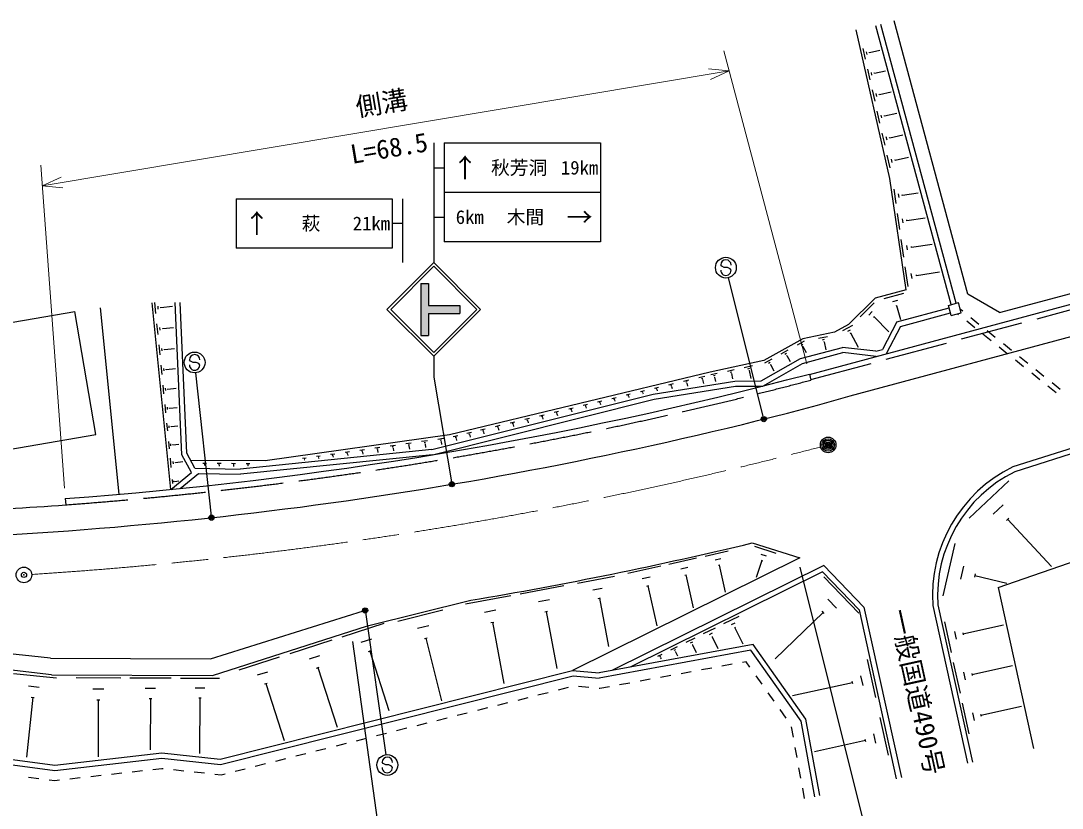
# Model space of a CAD drawing. Units: millimetres, scale not verified. Extents: x 40000 to 680000, y 20000 to 380000.
# Drawn here: x 169563 to 269612, y 264087 to 339755 of the extents above; entities that cross this region are included whole.
import ezdxf
from ezdxf.enums import TextEntityAlignment as Align

# ---------------------------------------------------------------- set-up
doc = ezdxf.new("R2010")
doc.units = ezdxf.units.MM
doc.header["$LTSCALE"] = 1000
doc.header["$PDMODE"] = 32
doc.header["$PDSIZE"] = 500
doc.linetypes.add('CHAIN', pattern=[18.5, 12, -1.5, 3.5, -1.5])
doc.linetypes.add('DASHED', pattern=[7.5, 6, -1.5])
for name, color, linetype, lineweight in [('M-BGD-RSTR', 7, 'Continuous', 25), ('M-BMK', 2, 'CHAIN', 13), ('M-BMK-SRVR', 3, 'Continuous', 25), ('M-STR-HTXT', 7, 'Continuous', 13), ('M-STR-STRC', 7, 'Continuous', 25)]:
    doc.layers.add(name, color=color, linetype=linetype, lineweight=lineweight)
doc.layers.add('M-OTRS', color=6, linetype='Continuous')
doc.styles.add('@ＭＳ ゴシック', font='')
doc.styles.add('ＭＳ ゴシック', font='')
doc.styles.get('@ＭＳ ゴシック').set_extended_font_data('@MS Gothic')
doc.styles.get('ＭＳ ゴシック').set_extended_font_data('MS Gothic')

msp = doc.modelspace()

# ---------------------------------------------------------------- hatches: boundary and pattern name
at = {"layer": 'M-STR-STRC'}
msp.add_hatch(color=256, dxfattribs=at).paths.add_polyline_path([(207992, 314516), (208742, 314516), (208742, 312391), (211742, 312391), (211742, 311641), (208742, 311641), (208742, 309516), (207992, 309516)])

# ---------------------------------------------------------------- linework, layer by layer
at = {"layer": 'M-BGD-RSTR'}
for p, q in [((258938, 312477), (251723, 339288)), ((259421, 312607), (252205, 339417)), ((260534, 313476), (253461, 339755)), ((253055, 324610), (249819, 338893)), ((250712, 336081), (250485, 337086)), ((250878, 336515), (250821, 336766)), ((251108, 336666), (251094, 336729)), ((251101, 336697), (252100, 336924)), ((251168, 334071), (250931, 335116)), ((251340, 334523), (251281, 334784)), ((251579, 334680), (251564, 334745)), ((251572, 334712), (252631, 334952)), ((251632, 332021), (251386, 333107)), ((251812, 332490), (251750, 332761)), ((252060, 332653), (252045, 332721)), ((252052, 332687), (253172, 332941)), ((252106, 329929), (251851, 331057)), ((252293, 330416), (252229, 330698)), ((252551, 330586), (252535, 330656)), ((252543, 330621), (253724, 330889)), ((252590, 327795), (252325, 328965)), ((252783, 328300), (252717, 328593)), ((253051, 328476), (253035, 328549)), ((253043, 328513), (254288, 328795)), ((253084, 325617), (252808, 326832)), ((253284, 326141), (253215, 326445)), ((253562, 326324), (253545, 326400)), ((253553, 326362), (254863, 326659)), ((254609, 313905), (253055, 324610)), ((253660, 322184), (253456, 323590)), ((254261, 322989), (255792, 323211)), ((253935, 322762), (253884, 323114)), ((254268, 322945), (254255, 323033)), ((254023, 319685), (253797, 321241)), ((245339, 305762), (300690, 320660)), ((254327, 320325), (254271, 320714)), ((254695, 320527), (254681, 320624)), ((254688, 320576), (256434, 320829)), ((254408, 317033), (254159, 318747)), ((254743, 317738), (254681, 318166)), ((255140, 318014), (257114, 318300)), ((249229, 303702), (301470, 317763)), ((255148, 317960), (255133, 318068)), ((263597, 311712), (286449, 317862)), ((254816, 314217), (254543, 316099)), ((255184, 314991), (255116, 315462)), ((255629, 315236), (255612, 315354)), ((255621, 315295), (257837, 315616)), ((254609, 313905), (251660, 313112)), ((252502, 313079), (254406, 313591)), ((263597, 311712), (260534, 313476)), ((179002, 294254), (177215, 312169)), ((183981, 294719), (182190, 312666)), ((182544, 311633), (182438, 312695)), ((182770, 312057), (182744, 312323)), ((183026, 312183), (183019, 312250)), ((183022, 312217), (184147, 312329)), ((185026, 298056), (184382, 312673)), ((185520, 298192), (184881, 312695)), ((251660, 313112), (249096, 310565)), ((250199, 311309), (251541, 312641)), ((253344, 312795), (253820, 312923)), ((253650, 312367), (253769, 312399)), ((253710, 312383), (254066, 311057)), ((253720, 310814), (258762, 312171)), ((258697, 312412), (259663, 312672)), ((258957, 311447), (258697, 312412)), ((259923, 311707), (259663, 312672)), ((167864, 310645), (174765, 311817)), ((176775, 299987), (174765, 311817)), ((251035, 311473), (251370, 311806)), ((251494, 311262), (251578, 311346)), ((251536, 311304), (252965, 309865)), ((254064, 310389), (258892, 311688)), ((258957, 311447), (259923, 311707)), ((259659, 311514), (259546, 311605)), ((260058, 311836), (259841, 312010)), ((261618, 310585), (260838, 311210)), ((182745, 309618), (182645, 310624)), ((182959, 310020), (182934, 310272)), ((183201, 310139), (183195, 310202)), ((183198, 310171), (184238, 310275)), ((249096, 310565), (247742, 309830)), ((248538, 309978), (249509, 310505)), ((253720, 310814), (252361, 308170)), ((254064, 310389), (252704, 307744)), ((261220, 310263), (260440, 310889)), ((244705, 309191), (240952, 307115)), ((247742, 309830), (244705, 309191)), ((246214, 309253), (247068, 309433)), ((246579, 309107), (246793, 309152)), ((249034, 309933), (249277, 310065)), ((249257, 309740), (249317, 309773)), ((249287, 309756), (250026, 308396)), ((262780, 309013), (262000, 309638)), ((263179, 309334), (262398, 309959)), ((303770, 309217), (264873, 296881)), ((182941, 307658), (182846, 308609)), ((183143, 308038), (183120, 308276)), ((183372, 308151), (183366, 308211)), ((183369, 308181), (184326, 308277)), ((244173, 308611), (244857, 308989)), ((244476, 307290), (248493, 308372)), ((244524, 308582), (244695, 308676)), ((244683, 308446), (244726, 308470)), ((244704, 308458), (245028, 307874)), ((246704, 308911), (246757, 308922)), ((246731, 308916), (246892, 308149)), ((251702, 307992), (248493, 308372)), ((251702, 307992), (252361, 308170)), ((264341, 307762), (263561, 308387)), ((264739, 308083), (263959, 308709)), ((303921, 308740), (265059, 296416)), ((240705, 305152), (244476, 307290)), ((241043, 306879), (241735, 307262)), ((242612, 307747), (243296, 308126)), ((242963, 307718), (243134, 307813)), ((243122, 307583), (243164, 307606)), ((243143, 307595), (243466, 307010)), ((244667, 306824), (248530, 307864)), ((251739, 307485), (248530, 307864)), ((266300, 306832), (265520, 307458)), ((183131, 305752), (183042, 306650)), ((183322, 306111), (183300, 306336)), ((183539, 306218), (183533, 306274)), ((183536, 306246), (184411, 306333)), ((240952, 307115), (235782, 305995)), ((237444, 306099), (238087, 306238)), ((239073, 306452), (239848, 306620)), ((239405, 306321), (239599, 306363)), ((239520, 306143), (239569, 306153)), ((240839, 304653), (244667, 306824)), ((241398, 306850), (241571, 306946)), ((241559, 306713), (241602, 306737)), ((241580, 306725), (241910, 306128)), ((265901, 306511), (265121, 307136)), ((267860, 305581), (267080, 306207)), ((235782, 305995), (210735, 299974)), ((233237, 305126), (233734, 305246)), ((234716, 305482), (235270, 305615)), ((234957, 305393), (235095, 305427)), ((235042, 305267), (235077, 305276)), ((235059, 305271), (235147, 304905)), ((235858, 305756), (236458, 305886)), ((236116, 305655), (236266, 305687)), ((236204, 305517), (236242, 305525)), ((236223, 305521), (236316, 305093)), ((237719, 305991), (237880, 306025)), ((237815, 305843), (237855, 305852)), ((237835, 305847), (237941, 305354)), ((238170, 305138), (240705, 305152)), ((239544, 306148), (239708, 305391)), ((245326, 305810), (245480, 305230)), ((267462, 305260), (266682, 305885)), ((183316, 303897), (183232, 304745)), ((183496, 304236), (183475, 304448)), ((183700, 304337), (183695, 304390)), ((183698, 304363), (184495, 304443)), ((229089, 304129), (229474, 304221)), ((230320, 303879), (238170, 305138)), ((230421, 303388), (238212, 304638)), ((230445, 304455), (230834, 304549)), ((230614, 304393), (230712, 304416)), ((230674, 304304), (230699, 304310)), ((230687, 304307), (230714, 304194)), ((231814, 304784), (232256, 304890)), ((232007, 304713), (232117, 304740)), ((232075, 304613), (232102, 304620)), ((232088, 304616), (232135, 304422)), ((233453, 305047), (233578, 305077)), ((233530, 304934), (233561, 304941)), ((233545, 304938), (233612, 304659)), ((238212, 304638), (240839, 304653)), ((269022, 304009), (268242, 304634)), ((269421, 304330), (268641, 304956)), ((209041, 298545), (230320, 303879)), ((209127, 298051), (230421, 303388)), ((224979, 303141), (225384, 303238)), ((226356, 303472), (226754, 303568)), ((226529, 303408), (226629, 303432)), ((226590, 303318), (226615, 303324)), ((226603, 303321), (226629, 303211)), ((227725, 303801), (228117, 303895)), ((227896, 303739), (227994, 303762)), ((227956, 303649), (227981, 303655)), ((227968, 303652), (227992, 303553)), ((229256, 304067), (229352, 304090)), ((229315, 303980), (229339, 303985)), ((229327, 303983), (229349, 303893)), ((246118, 302813), (249229, 303702)), ((183496, 302094), (183417, 302891)), ((183666, 302413), (183646, 302612)), ((183858, 302508), (183853, 302557)), ((183855, 302532), (184576, 302604)), ((220811, 302139), (221236, 302241)), ((222207, 302474), (222625, 302575)), ((222389, 302408), (222494, 302433)), ((222453, 302312), (222479, 302319)), ((222466, 302316), (222500, 302176)), ((223597, 302809), (224008, 302907)), ((223776, 302743), (223879, 302767)), ((223839, 302649), (223865, 302655)), ((223852, 302652), (223883, 302523)), ((225156, 303076), (225257, 303101)), ((225218, 302984), (225243, 302990)), ((225231, 302987), (225259, 302868)), ((216581, 301122), (217026, 301229)), ((217998, 301462), (218436, 301568)), ((218188, 301392), (218298, 301419)), ((218256, 301293), (218283, 301299)), ((218270, 301296), (218310, 301126)), ((219407, 301801), (219839, 301905)), ((219595, 301732), (219703, 301758)), ((219662, 301634), (219689, 301641)), ((219675, 301637), (219714, 301478)), ((220996, 302071), (221102, 302096)), ((221061, 301974), (221087, 301980)), ((221074, 301977), (221110, 301828)), ((183671, 300340), (183597, 301089)), ((183830, 300639), (183812, 300827)), ((184011, 300728), (184006, 300775)), ((184008, 300752), (184654, 300816)), ((212406, 300118), (212872, 300230)), ((213727, 300436), (214186, 300546)), ((213927, 300362), (214042, 300390)), ((213997, 300258), (214026, 300265)), ((214012, 300261), (214060, 300061)), ((215157, 300780), (215610, 300888)), ((215354, 300707), (215467, 300735)), ((215424, 300604), (215452, 300611)), ((215438, 300608), (215484, 300418)), ((216775, 301051), (216886, 301077)), ((216843, 300949), (216871, 300956)), ((216857, 300953), (216900, 300773)), ((168395, 298563), (176775, 299987)), ((183842, 298634), (183772, 299335)), ((210735, 299974), (193040, 297462)), ((206542, 299126), (207078, 299202)), ((208073, 299343), (208639, 299424)), ((208305, 299232), (208447, 299252)), ((209634, 299565), (210179, 299642)), ((209858, 299458), (209994, 299477)), ((209928, 299329), (209962, 299334)), ((209945, 299331), (209987, 299039)), ((211089, 299802), (211555, 299914)), ((211292, 299727), (211408, 299755)), ((211363, 299621), (211393, 299628)), ((211378, 299624), (211429, 299414)), ((212609, 300044), (212726, 300072)), ((212681, 299938), (212710, 299945)), ((212695, 299941), (212746, 299730)), ((183991, 298914), (183973, 299090)), ((184159, 298998), (184155, 299041)), ((184157, 299020), (184731, 299077)), ((186290, 296756), (185520, 298192)), ((209041, 298545), (190637, 296672)), ((199327, 298102), (199720, 298157)), ((200714, 298298), (201134, 298358)), ((200886, 298216), (200991, 298231)), ((202128, 298499), (202576, 298563)), ((202312, 298411), (202424, 298427)), ((202370, 298305), (202398, 298309)), ((202384, 298307), (202410, 298121)), ((203570, 298704), (204047, 298772)), ((203766, 298610), (203885, 298627)), ((203828, 298497), (203857, 298502)), ((203843, 298500), (203875, 298270)), ((205042, 298913), (205547, 298985)), ((205249, 298813), (205376, 298831)), ((205315, 298694), (205346, 298698)), ((205330, 298696), (205369, 298423)), ((206762, 299021), (206896, 299040)), ((206831, 298894), (206865, 298899)), ((206848, 298896), (206893, 298578)), ((208378, 299098), (208414, 299103)), ((208396, 299101), (208448, 298736)), ((184023, 296818), (183931, 297734)), ((184217, 297184), (184194, 297413)), ((184438, 297293), (184432, 297350)), ((184435, 297322), (185121, 297390)), ((185946, 296338), (185026, 298056)), ((193040, 297462), (185891, 297500)), ((187040, 297244), (187416, 297242)), ((187180, 297149), (187274, 297149)), ((188417, 297236), (188803, 297234)), ((189804, 297229), (190200, 297227)), ((209127, 298051), (190657, 296171)), ((191201, 297221), (191572, 297219)), ((196635, 297719), (196975, 297768)), ((196775, 297653), (196859, 297665)), ((196819, 297572), (196840, 297575)), ((196829, 297574), (196832, 297554)), ((197968, 297909), (198334, 297961)), ((198118, 297837), (198210, 297850)), ((198165, 297750), (198188, 297753)), ((198177, 297752), (198185, 297691)), ((199488, 298024), (199587, 298038)), ((199539, 297932), (199564, 297935)), ((199551, 297933), (199566, 297832)), ((200940, 298116), (200967, 298120)), ((200954, 298118), (200974, 297975)), ((183981, 294719), (185946, 296338)), ((184877, 294810), (186625, 296250)), ((186290, 296756), (190637, 296672)), ((186625, 296250), (190657, 296171)), ((187215, 297055), (187239, 297055)), ((187227, 297055), (187227, 296988)), ((188561, 297139), (188658, 297139)), ((188597, 297043), (188621, 297042)), ((188609, 297043), (188609, 296961)), ((189952, 297129), (190051, 297129)), ((189989, 297030), (190013, 297030)), ((190001, 297030), (190001, 296934)), ((191340, 297128), (191433, 297127)), ((191374, 297035), (191397, 297035)), ((191386, 297035), (191386, 296998)), ((184177, 295277), (184137, 295674)), ((184261, 295436), (184251, 295535)), ((184357, 295483), (184354, 295508)), ((184356, 295495), (184753, 295535)), ((264493, 295544), (260671, 291972)), ((173834, 293839), (173878, 293241)), ((263953, 293249), (262997, 292356)), ((263454, 285285), (283258, 292205)), ((264487, 291959), (264249, 291736)), ((264368, 291847), (268596, 287324)), ((239835, 289579), (244402, 288131)), ((240036, 289253), (242103, 288598)), ((259302, 289527), (258137, 284510)), ((235298, 288318), (237535, 288813)), ((240647, 288491), (241164, 288327)), ((244402, 288131), (222576, 277328)), ((246704, 287400), (226329, 277316)), ((227890, 286676), (231039, 287374)), ((231821, 287547), (234486, 288138)), ((232968, 287102), (233634, 287250)), ((236261, 287944), (236820, 288068)), ((236594, 287432), (236734, 287463)), ((236664, 287447), (237239, 284856)), ((240741, 287892), (240225, 286264)), ((240677, 287913), (240806, 287872)), ((246704, 287400), (250556, 283408)), ((260119, 287355), (259828, 286100)), ((223038, 285719), (226590, 286381)), ((246598, 286790), (228120, 277644)), ((229245, 286150), (230032, 286325)), ((233366, 286491), (233532, 286528)), ((233449, 286510), (234154, 283329)), ((246598, 286790), (250098, 283163)), ((250065, 282837), (246712, 286312)), ((261264, 286593), (261192, 286280)), ((261228, 286436), (264303, 285723)), ((217548, 284696), (221727, 285475)), ((224535, 285079), (225423, 285245)), ((229715, 285428), (229912, 285472)), ((229813, 285450), (230666, 281603)), ((263454, 285285), (266858, 269815)), ((212289, 283716), (216633, 284526)), ((225034, 284253), (225256, 284295)), ((225145, 284274), (226014, 279611)), ((247939, 283302), (247101, 284171)), ((202856, 281603), (212791, 284064)), ((205769, 282067), (210116, 283144)), ((219310, 283943), (220354, 284138)), ((250098, 283163), (253673, 266914)), ((250556, 283408), (254161, 267021)), ((257179, 283555), (260509, 268418)), ((257676, 283626), (260998, 268525)), ((187800, 278424), (202500, 283043)), ((214120, 282934), (215206, 283136)), ((219896, 282972), (220157, 283020)), ((220027, 282996), (221049, 277511)), ((238541, 282523), (237069, 281794)), ((246651, 282898), (242026, 278435)), ((246756, 282789), (246546, 283006)), ((187967, 276832), (202856, 281603)), ((200421, 280560), (204463, 281855)), ((207668, 281384), (208755, 281653)), ((214730, 281923), (215001, 281974)), ((214866, 281949), (215963, 276060)), ((236278, 281403), (235128, 280834)), ((238171, 281882), (237803, 281699)), ((238215, 281445), (238123, 281400)), ((238169, 281422), (238937, 279872)), ((258292, 281989), (258936, 279059)), ((260079, 280847), (263985, 281706)), ((172406, 278501), (152131, 280722)), ((195442, 278965), (199484, 280260)), ((202260, 280035), (203271, 280359)), ((208345, 280398), (208617, 280465)), ((208481, 280432), (209974, 274405)), ((234314, 280431), (233445, 280001)), ((235989, 280902), (235702, 280760)), ((236023, 280562), (235951, 280526)), ((235987, 280544), (236538, 279432)), ((259266, 281052), (259427, 280319)), ((260059, 280938), (260099, 280755)), ((172514, 276905), (152013, 279238)), ((202963, 279146), (203216, 279227)), ((203089, 279187), (204920, 273472)), ((239917, 279808), (225117, 277093)), ((239694, 279258), (225139, 276589)), ((232611, 279588), (231986, 279278)), ((232454, 279316), (232298, 279238)), ((234096, 280053), (233879, 279945)), ((234122, 279795), (234068, 279768)), ((234095, 279782), (234457, 279051)), ((244521, 272444), (239694, 279258)), ((244993, 272643), (239917, 279808)), ((172406, 278501), (187800, 278424)), ((190541, 277395), (194429, 278640)), ((197282, 278440), (198292, 278764)), ((231134, 278857), (230719, 278652)), ((231030, 278676), (230926, 278625)), ((231042, 278553), (231016, 278541)), ((231029, 278547), (231086, 278432)), ((232473, 279130), (232434, 279111)), ((232453, 279120), (232652, 278720)), ((239247, 278160), (238895, 278095)), ((239618, 277635), (239247, 278160)), ((251700, 274718), (250895, 278377)), ((188699, 268784), (222576, 277328)), ((192310, 276890), (193282, 277201)), ((197985, 277551), (198237, 277632)), ((198111, 277592), (199942, 271877)), ((222576, 277328), (225117, 277093)), ((233977, 277193), (232993, 277013)), ((235944, 277554), (234960, 277374)), ((237911, 277915), (236928, 277734)), ((259151, 278083), (259796, 275153)), ((260125, 277145), (260286, 276413)), ((260938, 276940), (264845, 277800)), ((168844, 277029), (172984, 276605)), ((172514, 276905), (187967, 276832)), ((174876, 276643), (179161, 276624)), ((180034, 276619), (184013, 276601)), ((184896, 276597), (188663, 276579)), ((188734, 268277), (222616, 276822)), ((222616, 276822), (225139, 276589)), ((230042, 276472), (229059, 276291)), ((232010, 276832), (231026, 276652)), ((240774, 276003), (240196, 276819)), ((249468, 276145), (243694, 274874)), ((249493, 276030), (249443, 276259)), ((250483, 275889), (250282, 276803)), ((260918, 277032), (260958, 276849)), ((170290, 275835), (171325, 275729)), ((176478, 275565), (177549, 275560)), ((181522, 275618), (182516, 275613)), ((186304, 275648), (187246, 275644)), ((192986, 276035), (193229, 276113)), ((193108, 276074), (194863, 270596)), ((220212, 275185), (219242, 274940)), ((222151, 275674), (221181, 275429)), ((224128, 275678), (223132, 275770)), ((225184, 275581), (225124, 275586)), ((226108, 275750), (225184, 275581)), ((228075, 276111), (227092, 275930)), ((241930, 274371), (241352, 275187)), ((170702, 274747), (170110, 268977)), ((170572, 274761), (170831, 274734)), ((176875, 274492), (177142, 274491)), ((177009, 274491), (176983, 269017)), ((181890, 274621), (182139, 274620)), ((182014, 274621), (181991, 269687)), ((186653, 274705), (186888, 274704)), ((186770, 274704), (186745, 269358)), ((216333, 274206), (215364, 273962)), ((218273, 274695), (217303, 274451)), ((260011, 274176), (260655, 271246)), ((212455, 273228), (211485, 272984)), ((214394, 273717), (213424, 273473)), ((243086, 272739), (242508, 273555)), ((260985, 273239), (261146, 272506)), ((261798, 273034), (265704, 273893)), ((141817, 272283), (172829, 268223)), ((208576, 272250), (207606, 272006)), ((210515, 272739), (209546, 272495)), ((245848, 265192), (244521, 272444)), ((246337, 265300), (244993, 272643)), ((252921, 269169), (252123, 272797)), ((261778, 273125), (261818, 272942)), ((141727, 271791), (172824, 267720)), ((204698, 271272), (203728, 271027)), ((206637, 271761), (205667, 271517)), ((243784, 270914), (243604, 271898)), ((251715, 270330), (251515, 271237)), ((200819, 270294), (199849, 270049)), ((202758, 270783), (201789, 270538)), ((250708, 270584), (245820, 269509)), ((250733, 270471), (250683, 270697)), ((172829, 268223), (183113, 269391)), ((183113, 269391), (188699, 268784)), ((196940, 269316), (195971, 269071)), ((198880, 269805), (197910, 269560)), ((244144, 268947), (243964, 269931)), ((172824, 267720), (183114, 268888)), ((183114, 268888), (188734, 268277)), ((193062, 268338), (192092, 268093)), ((195001, 268827), (194031, 268582)), ((177266, 267218), (176273, 267105)), ((179253, 267443), (178260, 267331)), ((181241, 267669), (180247, 267556)), ((183117, 267882), (182234, 267782)), ((183228, 267870), (183117, 267882)), ((185216, 267654), (184222, 267762)), ((187205, 267438), (186210, 267546)), ((188804, 267264), (188199, 267330)), ((189183, 267359), (188804, 267264)), ((191123, 267849), (190153, 267604)), ((244504, 266980), (244324, 267963)), ((171308, 266910), (170316, 267040)), ((172816, 266712), (172299, 266780)), ((173292, 266766), (172816, 266712)), ((175279, 266992), (174285, 266879)), ((244864, 265012), (244684, 265996))]:
    msp.add_line(p, q, dxfattribs=at)
at = {"layer": 'M-BGD-RSTR', "linetype": 'DASHED'}
msp.add_line((245467, 305279), (300820, 320177), dxfattribs=at)
at = {"layer": 'M-BGD-RSTR'}
for centre, radius, start, end in [((144962, 685727), 392950, 274.21356, 284.79803), ((144962, 685727), 396050, 270.98784, 284.79803), ((270896, 284520), 13751, 115.98015, 184.02306), ((270896, 284520), 13251, 116.13716, 183.86606), ((144962, 685727), 393550, 270.98596, 274.21356), ((144962, 685727), 407350, 279.58504, 283.46802)]:
    msp.add_arc(centre, radius, start, end, dxfattribs=at)
at = {"layer": 'M-BGD-RSTR', "linetype": 'DASHED'}
msp.add_arc((144962, 685727), 393550, 274.21356, 284.79803, dxfattribs=at)
at = {"layer": 'M-BMK'}
msp.add_arc((144962, 685727), 400000, 273.67641, 284.6906, dxfattribs=at)
at = {"layer": 'M-BMK-SRVR'}
for centre, radius in [((247127, 298994), 750), ((247127, 298994), 600), ((247127, 298994), 450), ((247127, 298994), 300), ((247127, 298994), 150), ((247127, 298994), 100), ((169862, 286503), 750)]:
    msp.add_circle(centre, radius, dxfattribs=at)
for p in [(247127, 298994), (169862, 286503)]:
    msp.add_point(p, dxfattribs=at)
at = {"layer": 'M-OTRS'}
msp.add_point((247127, 298994), dxfattribs=at)
at = {"layer": 'M-STR-HTXT'}
for p, q in [((245071, 306777), (237120, 336873)), ((237631, 334940), (171620, 323886)), ((237631, 334940), (235640, 335131)), ((235811, 334110), (237631, 334940)), ((173760, 294837), (171473, 325881)), ((173440, 324716), (171620, 323886)), ((171620, 323886), (173611, 323695))]:
    msp.add_line(p, q, dxfattribs=at)
at = {"layer": 'M-STR-STRC'}
for p, q in [((209242, 328016), (209242, 316516)), ((210242, 328016), (225242, 328016)), ((210242, 328016), (210242, 318516)), ((225242, 328016), (225242, 318516)), ((209242, 325641), (210242, 325641)), ((225242, 323266), (210242, 323266)), ((190242, 322660), (205242, 322660)), ((190242, 322660), (190242, 317910)), ((205242, 322660), (205242, 317910)), ((206242, 322660), (206242, 316516)), ((206242, 320285), (205242, 320285)), ((209242, 320891), (210242, 320891)), ((225242, 318516), (210242, 318516)), ((205242, 317910), (190242, 317910)), ((204742, 312016), (209242, 316516)), ((205096, 312016), (209242, 316162)), ((213742, 312016), (209242, 316516)), ((213388, 312016), (209242, 316162)), ((236909, 316176), (236809, 316294)), ((237153, 316036), (236909, 316176)), ((237454, 316034), (237153, 316036)), ((237699, 315922), (237454, 316034)), ((237805, 315786), (237699, 315922)), ((207992, 314516), (207992, 309516)), ((207992, 314516), (208742, 314516)), ((208742, 314516), (208742, 312391)), ((240903, 301628), (237546, 315065)), ((208742, 312391), (211742, 312391)), ((211742, 312391), (211742, 311641)), ((204742, 312016), (209242, 307516)), ((205096, 312016), (209242, 307869)), ((208742, 311641), (211742, 311641)), ((208742, 311641), (208742, 309516)), ((209242, 307516), (213742, 312016)), ((209242, 307869), (213388, 312016)), ((207992, 309516), (208742, 309516)), ((185863, 307062), (185763, 307180)), ((209242, 307516), (209242, 305516)), ((186108, 306923), (185863, 307062)), ((186408, 306920), (186108, 306923)), ((186654, 306809), (186408, 306920)), ((186760, 306672), (186654, 306809)), ((187868, 292159), (186367, 305927)), ((209242, 305516), (211006, 295071)), ((244392, 287240), (251112, 260310)), ((202665, 282939), (204629, 269229)), ((201421, 280109), (205410, 251453)), ((204375, 268380), (204276, 268498)), ((204620, 268241), (204375, 268380)), ((204921, 268238), (204620, 268241)), ((205166, 268126), (204921, 268238)), ((205272, 267990), (205166, 268126))]:
    msp.add_line(p, q, dxfattribs=at)
for centre, radius in [((237304, 316035), 1000), ((186258, 306922), 1000), ((240939, 301482), 150), ((240939, 301482), 120), ((240939, 301482), 90), ((240939, 301482), 60), ((240939, 301482), 30), ((210981, 295218), 150), ((210981, 295218), 120), ((210981, 295218), 90), ((210981, 295218), 60), ((210981, 295218), 30), ((187884, 292010), 150), ((187884, 292010), 120), ((187884, 292010), 90), ((187884, 292010), 60), ((187884, 292010), 30), ((202643, 283088), 150), ((202643, 283088), 120), ((202643, 283088), 90), ((202643, 283088), 60), ((202643, 283088), 30), ((204771, 268239), 1000)]:
    msp.add_circle(centre, radius, dxfattribs=at)
for centre, start, end in [((237309, 316290), 359.55488, 179.55488), ((237305, 315790), 179.55488, 359.55488), ((186263, 307176), 359.55488, 179.55488), ((186260, 306676), 179.55488, 359.55488), ((204776, 268494), 359.55488, 179.55488), ((204772, 267994), 179.55488, 359.55488)]:
    msp.add_arc(centre, 500, start, end, dxfattribs=at)
for p in [(240939, 301482), (210981, 295218), (187884, 292010), (202643, 283088)]:
    msp.add_point(p, dxfattribs=at)

# ---------------------------------------------------------------- texts
at = {"layer": 'M-BGD-RSTR', "style": 'ＭＳ ゴシック'}
msp.add_text('一般国道490号', height=1833, rotation=282.407, dxfattribs=at).set_placement((253928, 283208), align=Align.MIDDLE_LEFT)
at = {"layer": 'M-STR-HTXT', "style": 'ＭＳ ゴシック'}
msp.add_text('側溝', height=1833, rotation=9.506, dxfattribs=at).set_placement((204461, 330399), align=Align.BOTTOM_CENTER)
at = {"layer": 'M-STR-HTXT', "style": '@ＭＳ ゴシック'}
msp.add_text('L=68.5', height=1833, rotation=9.506, dxfattribs=at).set_placement((204791, 328427), align=Align.TOP_CENTER)
at = {"layer": 'M-STR-STRC', "style": 'ＭＳ ゴシック'}
for s, height, p in [('↑', 1833, (212242, 325641)), ('秋芳洞', 1320, (217442, 325641)), ('↑', 1833, (192242, 320285)), ('木間', 1320, (218042, 320891)), ('→', 1833, (223242, 320891)), ('萩', 1320, (197442, 320285))]:
    msp.add_text(s, height=height, dxfattribs=at).set_placement(p, align=Align.MIDDLE_CENTER)
for s, p in [('19km', (225042, 325641)), ('6km', (214042, 320891)), ('21km', (205042, 320285))]:
    msp.add_text(s, height=1320, dxfattribs=at).set_placement(p, align=Align.MIDDLE_RIGHT)

doc.saveas('drawing.dxf')
